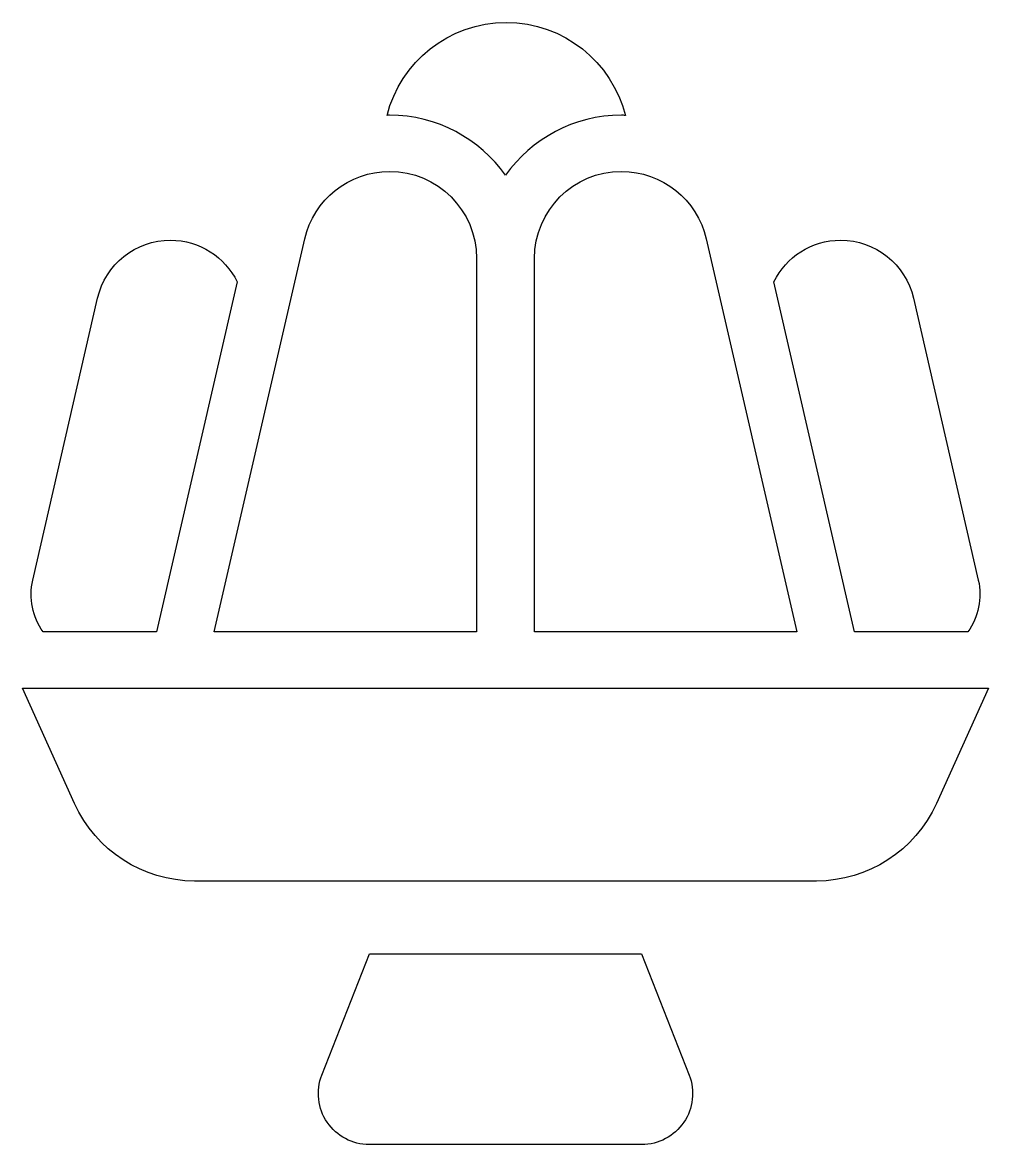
# Model space of a CAD drawing. Header units: centimetres. Extents: x -5.3 to 5.4, y -6.2 to 6.2.
import ezdxf

# ---------------------------------------------------------------- set-up
doc = ezdxf.new("R2010")
doc.units = ezdxf.units.CM
doc.header["$MEASUREMENT"] = 0
doc.layers.add('Layer 1', color=7, linetype='Continuous')

msp = doc.modelspace()

# ---------------------------------------------------------------- linework, layer by layer
at = {"layer": 'Layer 1'}
for points, knots in [([(0.03847, 4.54874), (0.32657, 4.94818), (0.79282, 5.21115), (1.32181, 5.21115), (1.32181, 5.21115), (1.33668, 5.21115), (1.35068, 5.20784), (1.36544, 5.20745), (1.36544, 5.20745), (1.21494, 5.79803), (0.6839, 6.23676), (0.04636, 6.23676), (0.04636, 6.23676), (-0.5907, 6.23676), (-1.1213, 5.79869), (-1.2723, 5.2088), (-1.2723, 5.2088), (-1.26299, 5.20896), (-1.2542, 5.21113), (-1.24486, 5.21113), (-1.24486, 5.21113), (-0.71586, 5.21118), (-0.24961, 4.94821), (0.03847, 4.54874)], [0, 0, 0, 0, 0.14285714, 0.14285714, 0.14285714, 0.14285714, 0.28571429, 0.28571429, 0.28571429, 0.28571429, 0.42857143, 0.42857143, 0.42857143, 0.42857143, 0.57142857, 0.57142857, 0.57142857, 0.57142857, 0.71428571, 0.71428571, 0.71428571, 0.71428571, 1, 1, 1, 1]), ([(-0.28226, -0.50615), (-0.28226, -0.50615), (-0.28226, 3.62593), (-0.28226, 3.62593), (-0.28226, 3.62593), (-0.28226, 4.15761), (-0.71321, 4.58875), (-1.24484, 4.58875), (-1.24484, 4.58875), (-1.69344, 4.58875), (-2.08246, 4.27916), (-2.18318, 3.84191), (-2.18318, 3.84191), (-2.18318, 3.84191), (-3.18437, -0.50615), (-3.18437, -0.50615), (-3.18437, -0.50615), (-3.18437, -0.50615), (-0.28226, -0.50615), (-0.28226, -0.50615)], [0, 0, 0, 0, 0.16666667, 0.16666667, 0.16666667, 0.16666667, 0.33333333, 0.33333333, 0.33333333, 0.33333333, 0.5, 0.5, 0.5, 0.5, 0.66666667, 0.66666667, 0.66666667, 0.66666667, 1, 1, 1, 1]), ([(0.3592, 3.62593), (0.3592, 3.62593), (0.3592, -0.50615), (0.3592, -0.50615), (0.3592, -0.50615), (0.3592, -0.50615), (3.26128, -0.50615), (3.26128, -0.50615), (3.26128, -0.50615), (3.26128, -0.50615), (2.26007, 3.84191), (2.26007, 3.84191), (2.26007, 3.84191), (2.15942, 4.27913), (1.77041, 4.58875), (1.3218, 4.58875), (1.3218, 4.58875), (0.79018, 4.58875), (0.3592, 4.15761), (0.3592, 3.62593)], [0, 0, 0, 0, 0.16666667, 0.16666667, 0.16666667, 0.16666667, 0.33333333, 0.33333333, 0.33333333, 0.33333333, 0.5, 0.5, 0.5, 0.5, 0.66666667, 0.66666667, 0.66666667, 0.66666667, 1, 1, 1, 1]), ([(-3.82315, -0.50615), (-3.82315, -0.50615), (-2.93105, 3.36822), (-2.93105, 3.36822), (-2.93105, 3.36822), (-3.06673, 3.63958), (-3.34436, 3.82775), (-3.66834, 3.82775), (-3.66834, 3.82775), (-4.05371, 3.82775), (-4.38798, 3.56147), (-4.4745, 3.18629), (-4.4745, 3.18629), (-4.4745, 3.18629), (-5.19279, 0.06686), (-5.19279, 0.06686), (-5.19279, 0.06686), (-5.23872, -0.1324), (-5.19451, -0.33938), (-5.07852, -0.50615), (-5.07852, -0.50615), (-5.07852, -0.50615), (-3.82315, -0.50615), (-3.82315, -0.50615)], [0, 0, 0, 0, 0.14285714, 0.14285714, 0.14285714, 0.14285714, 0.28571429, 0.28571429, 0.28571429, 0.28571429, 0.42857143, 0.42857143, 0.42857143, 0.42857143, 0.57142857, 0.57142857, 0.57142857, 0.57142857, 0.71428571, 0.71428571, 0.71428571, 0.71428571, 1, 1, 1, 1]), ([(5.15543, -0.50615), (5.27145, -0.33938), (5.31566, -0.1324), (5.2697, 0.06686), (5.2697, 0.06686), (5.2697, 0.06686), (4.55165, 3.18587), (4.55165, 3.18587), (4.55165, 3.18587), (4.46513, 3.5619), (4.1308, 3.82775), (3.74546, 3.82775), (3.74546, 3.82775), (3.42137, 3.82775), (3.14372, 3.63963), (3.00804, 3.36814), (3.00804, 3.36814), (3.00804, 3.36814), (3.90011, -0.50615), (3.90011, -0.50615), (3.90011, -0.50615), (3.90011, -0.50615), (5.15543, -0.50615), (5.15543, -0.50615)], [0, 0, 0, 0, 0.14285714, 0.14285714, 0.14285714, 0.14285714, 0.28571429, 0.28571429, 0.28571429, 0.28571429, 0.42857143, 0.42857143, 0.42857143, 0.42857143, 0.57142857, 0.57142857, 0.57142857, 0.57142857, 0.71428571, 0.71428571, 0.71428571, 0.71428571, 1, 1, 1, 1]), ([(3.72398, -1.12855), (3.72398, -1.12855), (0.04797, -1.12855), (0.04797, -1.12855), (0.04797, -1.12855), (0.04797, -1.12855), (0.02892, -1.12855), (0.02892, -1.12855), (0.02892, -1.12855), (0.02892, -1.12855), (-3.64704, -1.12855), (-3.64704, -1.12855), (-3.64704, -1.12855), (-3.64704, -1.12855), (-5.30625, -1.12855), (-5.30625, -1.12855), (-5.30625, -1.12855), (-5.30625, -1.12855), (-4.72919, -2.40543), (-4.72919, -2.40543), (-4.72919, -2.40543), (-4.49437, -2.92573), (-3.97386, -3.26165), (-3.40291, -3.26165), (-3.40291, -3.26165), (-3.40291, -3.26165), (3.47961, -3.26165), (3.47961, -3.26165), (3.47961, -3.26165), (4.05058, -3.26165), (4.57107, -2.92573), (4.80591, -2.40543), (4.80591, -2.40543), (4.80591, -2.40543), (5.38294, -1.12855), (5.38294, -1.12855), (5.38294, -1.12855), (5.38294, -1.12855), (3.72398, -1.12855), (3.72398, -1.12855)], [0, 0, 0, 0, 0.09090909, 0.09090909, 0.09090909, 0.09090909, 0.18181818, 0.18181818, 0.18181818, 0.18181818, 0.27272727, 0.27272727, 0.27272727, 0.27272727, 0.36363636, 0.36363636, 0.36363636, 0.36363636, 0.45454545, 0.45454545, 0.45454545, 0.45454545, 0.54545455, 0.54545455, 0.54545455, 0.54545455, 0.63636364, 0.63636364, 0.63636364, 0.63636364, 0.72727273, 0.72727273, 0.72727273, 0.72727273, 0.81818182, 0.81818182, 0.81818182, 0.81818182, 1, 1, 1, 1]), ([(1.54242, -4.06765), (1.54242, -4.06765), (-1.46595, -4.06765), (-1.46595, -4.06765), (-1.46595, -4.06765), (-1.46595, -4.06765), (-1.99313, -5.40771), (-1.99313, -5.40771), (-1.99313, -5.40771), (-2.06139, -5.58075), (-2.03933, -5.77686), (-1.9346, -5.93082), (-1.9346, -5.93082), (-1.82961, -6.08481), (-1.65536, -6.1768), (-1.4692, -6.1768), (-1.4692, -6.1768), (-1.4692, -6.1768), (1.54572, -6.1768), (1.54572, -6.1768), (1.54572, -6.1768), (1.73191, -6.1768), (1.90614, -6.08478), (2.01107, -5.93082), (2.01107, -5.93082), (2.11585, -5.77683), (2.13794, -5.58075), (2.06968, -5.40771), (2.06968, -5.40771), (2.06968, -5.40771), (1.54242, -4.06765), (1.54242, -4.06765)], [0, 0, 0, 0, 0.11111111, 0.11111111, 0.11111111, 0.11111111, 0.22222222, 0.22222222, 0.22222222, 0.22222222, 0.33333333, 0.33333333, 0.33333333, 0.33333333, 0.44444444, 0.44444444, 0.44444444, 0.44444444, 0.55555556, 0.55555556, 0.55555556, 0.55555556, 0.66666667, 0.66666667, 0.66666667, 0.66666667, 0.77777778, 0.77777778, 0.77777778, 0.77777778, 1, 1, 1, 1])]:
    msp.add_open_spline(points, degree=3, knots=knots, dxfattribs=at)

doc.saveas('drawing.dxf')
